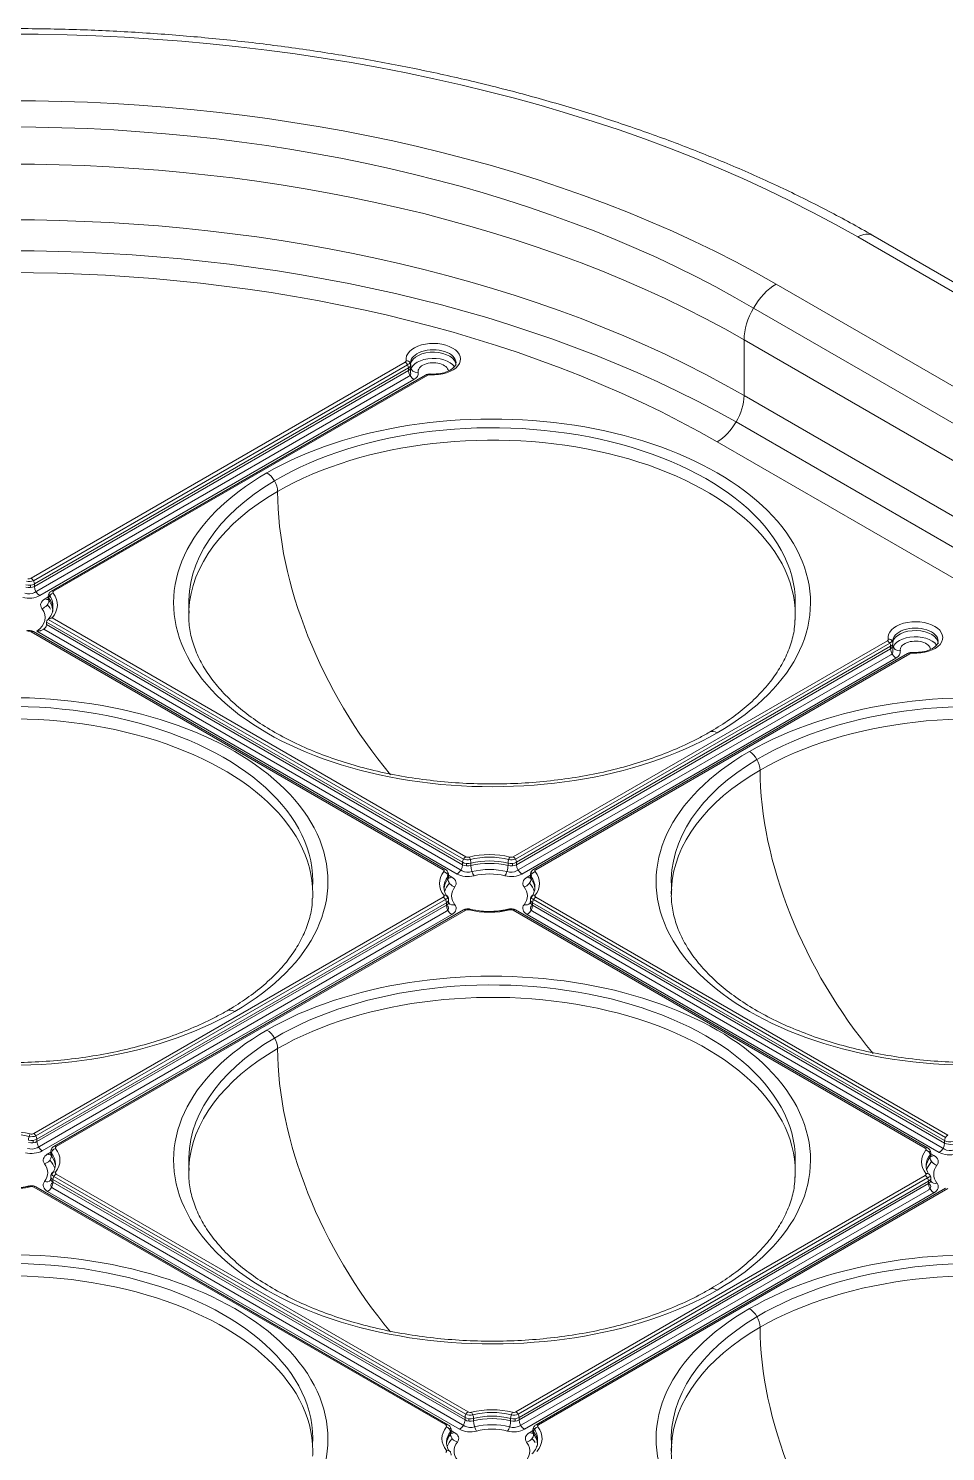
# Model space of a CAD drawing. Header units: millimetres. Extents: x 409 to 2276, y 1039 to 1674.
# Drawn here: x 1023.6 to 1084.1, y 1366.5 to 1460.3 of the extents above; entities that cross this region are included whole.
import ezdxf

# ---------------------------------------------------------------- set-up
doc = ezdxf.new("R2010")
doc.units = ezdxf.units.MM
doc.layers.add('粗实线层', color=7, linetype='Continuous', lineweight=35)

msp = doc.modelspace()

# ---------------------------------------------------------------- linework, layer by layer
at = {"layer": '粗实线层', "lineweight": 20}
for p, q in [((1177.308, 1389.391), (1078.313, 1446.545)), ((1178.308, 1389.49), (1079.313, 1446.644)), ((1072.937, 1443.442), (1171.932, 1386.287)), ((1170.432, 1384.704), (1071.437, 1441.858)), ((1070.816, 1436.093), (1070.816, 1439.768)), ((1070.816, 1439.768), (1169.811, 1382.613)), ((1023.807, 1424.036), (1048.478, 1438.28)), ((1023.957, 1423.878), (1048.628, 1438.122)), ((1024.019, 1423.669), (1048.69, 1437.913)), ((1024.019, 1423.506), (1048.69, 1437.749)), ((1048.69, 1437.749), (1048.69, 1437.913)), ((1048.836, 1437.954), (1048.836, 1438.117)), ((1024.03, 1423.104), (1048.701, 1437.348)), ((1024.372, 1422.893), (1049.043, 1437.137)), ((1049.813, 1437.438), (1025.142, 1423.194)), ((1049.963, 1437.423), (1025.292, 1423.179)), ((1070.816, 1436.093), (1169.811, 1378.939)), ((1169.293, 1377.196), (1070.298, 1434.351)), ((1069.048, 1433.032), (1168.043, 1375.877)), ((1023.761, 1423.59), (1023.761, 1423.426)), ((1024.019, 1423.506), (1024.019, 1423.669)), ((1024.933, 1422.809), (1024.726, 1422.689)), ((1024.933, 1422.852), (1024.933, 1422.689)), ((1024.976, 1422.571), (1024.976, 1422.735)), ((1024.822, 1421.148), (1024.822, 1420.985)), ((1024.822, 1421.148), (1052.249, 1405.313)), ((1024.822, 1420.985), (1052.249, 1405.15)), ((1024.932, 1421.33), (1052.311, 1405.522)), ((1025.192, 1421.424), (1052.461, 1405.681)), ((1050.976, 1404.823), (1023.807, 1420.51)), ((1051.126, 1404.838), (1023.957, 1420.525)), ((1024.173, 1420.543), (1051.895, 1404.538)), ((1024.636, 1420.684), (1052.238, 1404.748)), ((1055.6, 1405.681), (1080.271, 1419.924)), ((1055.75, 1405.522), (1080.421, 1419.766)), ((1055.812, 1405.313), (1080.483, 1419.557)), ((1055.812, 1405.15), (1080.483, 1419.394)), ((1055.823, 1404.748), (1080.494, 1418.992)), ((1081.605, 1419.082), (1056.934, 1404.838)), ((1081.755, 1419.067), (1057.084, 1404.823)), ((1080.483, 1419.394), (1080.483, 1419.557)), ((1080.629, 1419.598), (1080.629, 1419.761)), ((1056.165, 1404.538), (1080.836, 1418.781)), ((1052.249, 1405.15), (1052.249, 1405.313)), ((1052.507, 1405.071), (1052.507, 1405.234)), ((1052.807, 1405.091), (1052.807, 1405.254)), ((1055.254, 1405.091), (1055.254, 1405.254)), ((1055.554, 1405.234), (1055.554, 1405.071)), ((1055.812, 1405.15), (1055.812, 1405.313)), ((1051.291, 1404.216), (1051.291, 1404.379)), ((1051.335, 1404.333), (1051.335, 1404.497)), ((1051.542, 1404.333), (1051.335, 1404.453)), ((1056.726, 1404.453), (1056.519, 1404.333)), ((1056.726, 1404.497), (1056.726, 1404.333)), ((1056.769, 1404.216), (1056.769, 1404.379)), ((1023.975, 1387.422), (1050.976, 1403.011)), ((1057.084, 1403.011), (1084.254, 1387.325)), ((1024.125, 1387.264), (1051.126, 1402.853)), ((1024.188, 1387.055), (1051.188, 1402.644)), ((1024.188, 1386.892), (1051.188, 1402.481)), ((1024.199, 1386.49), (1051.2, 1402.079)), ((1052.311, 1402.169), (1025.31, 1386.58)), ((1052.461, 1402.154), (1025.46, 1386.565)), ((1051.188, 1402.481), (1051.188, 1402.644)), ((1051.335, 1402.685), (1051.335, 1402.848)), ((1082.769, 1386.468), (1055.6, 1402.154)), ((1082.919, 1386.483), (1055.75, 1402.169)), ((1056.726, 1402.848), (1056.726, 1402.685)), ((1056.861, 1402.079), (1084.03, 1386.393)), ((1056.872, 1402.481), (1056.872, 1402.644)), ((1056.872, 1402.644), (1084.042, 1386.958)), ((1056.872, 1402.481), (1084.042, 1386.794)), ((1056.934, 1402.853), (1084.104, 1387.167)), ((1024.541, 1386.279), (1051.542, 1401.868)), ((1056.519, 1401.868), (1083.688, 1386.182)), ((1023.93, 1386.976), (1023.93, 1386.813)), ((1024.188, 1386.892), (1024.188, 1387.055)), ((1084.042, 1386.794), (1084.042, 1386.958)), ((1025.102, 1386.195), (1024.895, 1386.075)), ((1025.102, 1386.239), (1025.102, 1386.075)), ((1025.145, 1386.121), (1025.145, 1385.957)), ((1083.084, 1385.86), (1083.084, 1386.023)), ((1083.128, 1385.978), (1083.128, 1386.141)), ((1083.335, 1385.978), (1083.128, 1386.097)), ((1025.102, 1384.59), (1025.102, 1384.427)), ((1025.248, 1384.386), (1025.248, 1384.222)), ((1025.248, 1384.386), (1052.418, 1368.699)), ((1025.248, 1384.222), (1052.418, 1368.536)), ((1052.48, 1368.909), (1025.31, 1384.595)), ((1025.46, 1384.753), (1052.63, 1369.067)), ((1055.768, 1369.067), (1082.769, 1384.656)), ((1055.918, 1368.909), (1082.919, 1384.497)), ((1055.98, 1368.699), (1082.981, 1384.288)), ((1082.981, 1384.125), (1082.981, 1384.288)), ((1083.128, 1384.329), (1083.128, 1384.492)), ((1051.145, 1368.21), (1023.975, 1383.896)), ((1051.295, 1368.224), (1024.125, 1383.911)), ((1024.895, 1383.61), (1052.064, 1367.924)), ((1052.406, 1368.134), (1025.237, 1383.821)), ((1055.98, 1368.536), (1082.981, 1384.125)), ((1055.992, 1368.134), (1082.993, 1383.723)), ((1056.334, 1367.924), (1083.335, 1383.513)), ((1084.104, 1383.813), (1057.103, 1368.224)), ((1084.254, 1383.798), (1057.253, 1368.21)), ((1052.418, 1368.699), (1052.418, 1368.536)), ((1052.675, 1368.62), (1052.675, 1368.457)), ((1052.975, 1368.64), (1052.975, 1368.477)), ((1055.423, 1368.477), (1055.423, 1368.64)), ((1055.723, 1368.62), (1055.723, 1368.457)), ((1055.98, 1368.536), (1055.98, 1368.699)), ((1051.46, 1367.602), (1051.46, 1367.765)), ((1051.711, 1367.72), (1051.503, 1367.839)), ((1051.504, 1367.72), (1051.504, 1367.883)), ((1056.895, 1367.839), (1056.687, 1367.72)), ((1056.895, 1367.883), (1056.895, 1367.72)), ((1056.938, 1367.765), (1056.938, 1367.602))]:
    msp.add_line(p, q, dxfattribs=at)
for centre, major_axis, ratio, start_param, end_param in [((1022.379, 1414.252), (-79.102, 0), 0.57735, 3.926991, 5.497787), ((1022.379, 1414.252), (71.5, 0), 0.57735, 0.785398, 2.356194), ((1022.379, 1414.252), (68.5, 0), 0.57735, 0.772529, 2.369064), ((1022.379, 1411.803), (68.5, 0), 0.57735, 0.785398, 2.356194), ((1022.379, 1406.087), (68.5, 0), 0.57735, 0.796059, 2.345533), ((1022.379, 1408.128), (68.5, 0), 0.57735, 0.785398, 2.356194), ((1022.379, 1406.087), (66, 0), 0.57735, 0.785398, 2.356194), ((1078.313, 1444.912), (-1, -1.732), 0.57735, 3.141604, 3.926991), ((1072.937, 1440.992), (1.5, 2.598), 0.57735, 0.785398, 2.356194), ((1050.324, 1438.489), (1.8, 0), 0.57735, 4.602122, 9.535045), ((1050.324, 1437.672), (1.5, 0), 0.57735, 0.376748, 3.244875), ((1050.324, 1438.244), (1.5, 0), 0.57735, 6.278931, 9.442013), ((1050.324, 1438.081), (1.5, 0), 0.57735, 0.000061, 3.038356), ((1048.336, 1438.362), (-0.2, 0), 0.57735, 2.356194, 3.251859), ((1048.478, 1438.035), (-0.15, 0.26), 0.57735, 3.926991, 5.497787), ((1048.535, 1438.13), (-0.295, -0.057), 0.811538, 3.429657, 4.558003), ((1048.336, 1438.362), (0.5, 0), 0.57735, 5.328395, 5.911283), ((1048.336, 1438.117), (-0.5, 0), 0.57735, 2.356194, 2.981802), ((1048.336, 1437.954), (-0.5, 0), 0.57735, 2.356194, 3.141581), ((1049.043, 1437.545), (-0.25, 0.433), 0.57735, 0.785398, 2.356194), ((1048.535, 1438.13), (-0.295, -0.057), 0.811538, 2.987206, 3.429657), ((1050.324, 1438.244), (1.5, 0), 0.57735, 3.189659, 3.251859), ((1048.336, 1438.117), (-0.5, 0), 0.57735, 2.981801, 3.14158), ((1049.33, 1438.017), (-0.491, -0.094), 0.811538, 6.128799, 7.699595), ((1050.324, 1437.672), (1, 0), 0.57735, 0.060413, 3.251859), ((1048.336, 1437.545), (0.5, 0), 0.57735, 5.530124, 6.414284), ((1048.336, 1437.545), (-1, 0), 0.57735, 2.356194, 3.251859), ((1049.963, 1437.178), (0.15, -0.26), 0.57735, 2.356194, 3.141591), ((1050.104, 1437.341), (-0.2, 0), 0.57735, 4.602122, 5.497787), ((1050.126, 1437.211), (-0.019, -0.299), 0.08985, 3.130587, 3.759947), ((1069.048, 1435.073), (1.25, 2.165), 0.57735, 3.926991, 5.497787), ((1054.199, 1422.417), (21, 0), 0.57735, 5.497787, 8.63938), ((1054.199, 1422.417), (20, 0), 0.57735, 6.247741, 8.654079), ((1054.199, 1421.601), (20, 0), 0.57735, 0.000049, 2.356194), ((1054.199, 1422.417), (21, 0), 0.57735, 2.356194, 5.497787), ((1054.199, 1422.417), (20, 0), 0.57735, 2.370894, 3.176949), ((1039.35, 1430.174), (-0.5, 0.866), 0.57735, 3.926991, 5.497787), ((1054.199, 1421.601), (20, 0), 0.57735, 2.356194, 3.113073), ((1054.199, 1421.601), (-10, 17.321), 0.57735, 0.785398, 1.86321), ((1023.665, 1423.873), (-0.5, 0), 0.57735, 1.150605, 2.356194), ((1023.665, 1424.118), (0.5, 0), 0.57735, 4.380147, 5.328395), ((1023.665, 1424.118), (-0.2, 0), 0.57735, 1.150605, 2.356194), ((1023.807, 1423.791), (-0.15, 0.26), 0.57735, 3.926991, 5.497787), ((1023.665, 1423.301), (-1, 0), 0.57735, 1.150605, 2.356194), ((1023.665, 1423.301), (0.5, 0), 0.57735, 4.140859, 5.530124), ((1023.665, 1423.71), (-0.5, 0), 0.57735, 1.150605, 2.356194), ((1024.372, 1423.301), (-0.25, 0.433), 0.57735, 0.785398, 2.356194), ((1025.433, 1422.281), (-1, 0), 0.57735, 5.497787, 6.703376), ((1024.726, 1423.097), (0.25, -0.433), 0.57735, 5.497787, 6.123404), ((1025.433, 1422.852), (-0.5, 0), 0.57735, 6.19863, 6.283171), ((1025.433, 1422.852), (-0.5, 0), 0.57735, 6.283171, 6.703376), ((1025.433, 1422.689), (-0.5, 0), 0.57735, 0.006412, 0.420191), ((1025.433, 1423.097), (0.5, 0), 0.57735, 3.499802, 3.588326), ((1025.25, 1422.805), (0.237, 0.184), 0.74547, 1.04753, 2.618326), ((1022.237, 1422.028), (3, 0), 0.57735, 0.023111, 0.420191), ((1022.237, 1422.273), (3, 0), 0.57735, 6.212346, 6.698937), ((1025.292, 1422.934), (0.15, -0.26), 0.57735, 2.356194, 3.14233), ((1022.237, 1422.273), (3.3, 0), 0.57735, 5.821598, 6.703376), ((1025.433, 1423.097), (-0.2, 0), 0.57735, 5.497787, 6.703376), ((1022.237, 1421.456), (2.5, 0), 0.57735, 5.597955, 6.703376), ((1024.52, 1422.454), (0.395, 0.306), 0.74547, 4.189123, 5.759919), ((1022.237, 1421.456), (3, 0), 0.57735, 0.32647, 0.498568), ((1022.237, 1421.865), (3, 0), 0.57735, 6.272617, 6.703376), ((1022.237, 1422.028), (3, 0), 0.57735, 6.283173, 6.306296), ((1054.199, 1421.601), (20, 0), 0.57735, 3.113073, 3.141642), ((1054.199, 1421.601), (20, 0), 0.57735, 6.254666, 6.283234), ((1082.117, 1420.133), (1.8, 0), 0.57735, 4.602122, 9.535045), ((1082.117, 1419.888), (1.5, 0), 0.57735, 6.278931, 9.442013), ((1023.665, 1420.428), (-0.2, 0), 0.57735, 3.926991, 5.13258), ((1023.807, 1420.265), (-0.15, -0.26), 0.57735, 3.141594, 3.926991), ((1080.129, 1420.006), (-0.2, 0), 0.57735, 2.356194, 3.251859), ((1080.271, 1419.68), (-0.15, 0.26), 0.57735, 3.926991, 5.497787), ((1080.328, 1419.774), (-0.295, -0.057), 0.811538, 3.429657, 4.558003), ((1080.129, 1420.006), (0.5, 0), 0.57735, 5.328395, 5.911276), ((1082.117, 1419.317), (1.5, 0), 0.57735, 0.376748, 3.244875), ((1080.328, 1419.774), (-0.295, -0.057), 0.811538, 2.987206, 3.429657), ((1082.117, 1419.888), (1.5, 0), 0.57735, 3.189659, 3.251859), ((1082.117, 1419.725), (1.5, 0), 0.57735, 0.000061, 3.038356), ((1082.117, 1419.317), (1, 0), 0.57735, 0.060413, 3.251859), ((1080.129, 1419.761), (-0.5, 0), 0.57735, 2.356194, 2.981802), ((1080.129, 1419.598), (-0.5, 0), 0.57735, 2.356194, 3.141581), ((1080.836, 1419.19), (-0.25, 0.433), 0.57735, 0.785398, 2.356194), ((1080.129, 1419.19), (0.5, 0), 0.57735, 5.530124, 6.414284), ((1080.129, 1419.761), (-0.5, 0), 0.57735, 2.981801, 3.14158), ((1081.123, 1419.661), (-0.491, -0.094), 0.811538, 6.128799, 7.699595), ((1080.129, 1419.19), (-1, 0), 0.57735, 2.356194, 3.251859), ((1081.755, 1418.822), (0.15, -0.26), 0.57735, 2.356194, 3.141591), ((1081.897, 1418.986), (-0.2, 0), 0.57735, 4.602122, 5.497787), ((1081.919, 1418.855), (-0.019, -0.299), 0.08985, 3.130587, 3.759947), ((1022.379, 1404.046), (21, 0), 0.57735, 5.497787, 8.63938), ((1022.379, 1404.046), (20, 0), 0.57735, 6.247741, 8.654079), ((1086.019, 1404.046), (21, 0), 0.57735, 5.497787, 8.63938), ((1086.019, 1404.046), (20, 0), 0.57735, 6.247741, 8.654079), ((1022.379, 1403.229), (20, 0), 0.57735, 0.000049, 2.356194), ((1086.019, 1403.229), (20, 0), 0.57735, 0.000049, 2.356194), ((1069.048, 1413.027), (0.5, -0.866), 0.57735, 2.356194, 3.141617), ((1022.379, 1404.046), (21, 0), 0.57735, 2.356194, 5.497787), ((1086.019, 1404.046), (21, 0), 0.57735, 2.356194, 5.497787), ((1071.17, 1411.803), (-0.5, 0.866), 0.57735, 3.926991, 5.497787), ((1086.019, 1404.046), (20, 0), 0.57735, 2.370894, 3.176949), ((1086.019, 1403.229), (20, 0), 0.57735, 2.356194, 3.113073), ((1086.019, 1403.229), (-10, 17.321), 0.57735, 0.785398, 1.86321), ((1054.03, 1403.917), (3.3, 0), 0.57735, 1.150605, 1.990987), ((1050.976, 1404.578), (-0.15, -0.26), 0.57735, 3.140855, 3.926991), ((1050.835, 1404.742), (-0.2, 0), 0.57735, 2.721402, 3.926991), ((1051.895, 1404.946), (0.25, 0.433), 0.57735, 3.926991, 5.497787), ((1052.461, 1405.436), (0.15, 0.26), 0.57735, 0.785398, 2.356194), ((1052.603, 1405.517), (-0.5, 0), 0.57735, 0.785398, 1.990987), ((1052.603, 1405.354), (-0.5, 0), 0.57735, 0.785398, 1.990987), ((1052.603, 1405.762), (0.5, 0), 0.57735, 4.096383, 5.044631), ((1052.603, 1405.762), (-0.2, 0), 0.57735, 0.785398, 1.990987), ((1052.684, 1405.412), (-0.075, 0.29), 0.333077, 4.053405, 5.624202), ((1054.03, 1403.917), (3, 0), 0.57735, 1.135772, 2.00582), ((1054.03, 1403.672), (3, 0), 0.57735, 1.150605, 1.990987), ((1054.03, 1403.509), (3, 0), 0.57735, 1.150605, 1.990987), ((1053.01, 1404.827), (-0.125, 0.484), 0.333077, 0.911813, 2.482609), ((1054.03, 1403.101), (3, 0), 0.57735, 1.175198, 1.966395), ((1055.05, 1404.827), (0.125, 0.484), 0.333077, 3.800576, 5.371373), ((1055.377, 1405.412), (0.075, 0.29), 0.333077, 0.658984, 2.22978), ((1055.458, 1405.517), (-0.5, 0), 0.57735, 1.150605, 2.356194), ((1055.458, 1405.354), (-0.5, 0), 0.57735, 1.150605, 2.356194), ((1055.458, 1405.762), (0.5, 0), 0.57735, 4.380147, 5.328395), ((1055.458, 1405.762), (-0.2, 0), 0.57735, 1.150605, 2.356194), ((1055.6, 1405.436), (-0.15, 0.26), 0.57735, 3.926991, 5.497787), ((1056.165, 1404.946), (-0.25, 0.433), 0.57735, 0.785398, 2.356194), ((1057.084, 1404.578), (0.15, -0.26), 0.57735, 2.356194, 3.14233), ((1057.226, 1404.742), (-0.2, 0), 0.57735, 5.497787, 6.703376), ((1054.03, 1403.917), (3.3, 0), 0.57735, 2.721402, 3.561784), ((1054.03, 1403.672), (3, 0), 0.57735, 2.721402, 3.561784), ((1051.017, 1404.45), (-0.237, 0.184), 0.74547, 3.664859, 5.235655), ((1054.03, 1403.509), (3, 0), 0.57735, 2.721402, 3.094439), ((1054.03, 1403.101), (3, 0), 0.57735, 2.643025, 2.96562), ((1050.835, 1404.742), (0.5, 0), 0.57735, 5.599215, 5.924976), ((1050.835, 1404.497), (-0.5, 0), 0.57735, 2.721402, 3.141607), ((1050.835, 1404.333), (-0.5, 0), 0.57735, 2.721402, 3.141607), ((1051.748, 1404.098), (-0.395, 0.306), 0.74547, 0.523266, 2.094063), ((1050.835, 1404.497), (-0.5, 0), 0.57735, 3.141604, 3.226335), ((1051.542, 1404.742), (-0.25, -0.433), 0.57735, 0.164516, 0.785398), ((1050.835, 1403.925), (-1, 0), 0.57735, 2.721402, 3.926991), ((1052.603, 1404.946), (-1, 0), 0.57735, 0.785398, 1.990987), ((1052.603, 1404.946), (0.5, 0), 0.57735, 3.894654, 5.283755), ((1054.03, 1403.101), (2.5, 0), 0.57735, 1.150605, 1.990987), ((1055.458, 1404.946), (-1, 0), 0.57735, 1.150605, 2.356194), ((1055.458, 1404.946), (0.5, 0), 0.57735, 4.140859, 5.530124), ((1057.226, 1403.925), (-1, 0), 0.57735, 5.497787, 6.703376), ((1056.313, 1404.098), (0.395, 0.306), 0.74547, 4.189123, 5.759919), ((1056.519, 1404.742), (0.25, -0.433), 0.57735, 5.497787, 6.123404), ((1054.03, 1403.101), (3, 0), 0.57735, 0.174636, 0.498568), ((1057.226, 1404.497), (-0.5, 0), 0.57735, 6.19863, 6.283171), ((1057.226, 1404.497), (-0.5, 0), 0.57735, 6.283171, 6.703376), ((1057.226, 1404.333), (-0.5, 0), 0.57735, 0.006412, 0.420191), ((1057.226, 1404.742), (0.5, 0), 0.57735, 3.499802, 3.825373), ((1057.043, 1404.45), (0.237, 0.184), 0.74547, 1.04753, 2.618326), ((1054.03, 1403.672), (3, 0), 0.57735, 5.862994, 6.703376), ((1054.03, 1403.509), (3, 0), 0.57735, 0.047153, 0.420191), ((1054.03, 1403.917), (3.3, 0), 0.57735, 5.862994, 6.703376), ((1022.379, 1403.229), (20, 0), 0.57735, 6.254666, 6.283234), ((1050.835, 1403.093), (-0.2, 0), 0.57735, 2.356194, 3.561784), ((1050.976, 1402.766), (-0.15, 0.26), 0.57735, 3.926991, 5.497787), ((1051.017, 1402.895), (-0.237, -0.184), 0.74547, 3.252341, 4.189123), ((1050.835, 1403.093), (0.5, 0), 0.57735, 5.328395, 5.932344), ((1054.03, 1403.101), (2.5, 0), 0.57735, 2.721402, 3.561784), ((1054.03, 1403.101), (2.5, 0), 0.57735, 5.862994, 6.703376), ((1057.226, 1403.093), (0.5, 0), 0.57735, 3.493205, 4.096383), ((1057.043, 1402.895), (0.237, -0.184), 0.74547, 2.094063, 3.023042), ((1057.084, 1402.766), (0.15, 0.26), 0.57735, 0.785398, 2.356194), ((1057.226, 1403.093), (-0.2, 0), 0.57735, 5.862994, 7.068583), ((1086.019, 1403.229), (20, 0), 0.57735, 3.113073, 3.141642), ((1050.835, 1402.848), (-0.5, 0), 0.57735, 2.356194, 3.064911), ((1050.835, 1402.685), (-0.5, 0), 0.57735, 2.356194, 3.148003), ((1050.835, 1402.277), (0.5, 0), 0.57735, 5.530124, 7.068133), ((1051.542, 1402.277), (-0.25, 0.433), 0.57735, 0.785398, 2.356194), ((1050.835, 1402.848), (-0.5, 0), 0.57735, 3.064912, 3.141578), ((1051.748, 1402.92), (-0.395, -0.306), 0.74547, 6.280884, 7.330715), ((1050.835, 1402.277), (-1, 0), 0.57735, 2.356194, 3.561784), ((1052.461, 1401.909), (0.15, -0.26), 0.57735, 2.356194, 3.141591), ((1052.603, 1402.072), (-0.2, 0), 0.57735, 4.292198, 5.497787), ((1052.684, 1401.933), (-0.075, -0.29), 0.333077, 3.126089, 3.800576), ((1054.03, 1403.917), (3.3, 0), 0.57735, 4.292198, 5.13258), ((1055.377, 1401.933), (0.075, -0.29), 0.333077, 2.482609, 3.148234), ((1055.458, 1402.072), (-0.2, 0), 0.57735, 3.926991, 5.13258), ((1055.6, 1401.909), (-0.15, -0.26), 0.57735, 3.141594, 3.926991), ((1057.226, 1402.277), (-1, 0), 0.57735, 5.862994, 7.068583), ((1056.313, 1402.92), (0.395, -0.306), 0.74547, 5.235655, 6.289315), ((1056.519, 1402.277), (0.25, 0.433), 0.57735, 3.926991, 5.497787), ((1057.226, 1402.277), (0.5, 0), 0.57735, 2.356479, 3.894654), ((1057.226, 1402.848), (-0.5, 0), 0.57735, 0.000012, 0.080411), ((1057.226, 1402.685), (-0.5, 0), 0.57735, 0.000012, 0.08804), ((1057.226, 1402.848), (-0.5, 0), 0.57735, 0.080411, 0.785398), ((1057.226, 1402.685), (-0.5, 0), 0.57735, 0.08804, 0.785398), ((1054.199, 1385.675), (21, 0), 0.57735, 5.497787, 8.63938), ((1054.199, 1385.675), (20, 0), 0.57735, 6.247741, 8.654079), ((1054.199, 1384.858), (20, 0), 0.57735, 0.000049, 2.356194), ((1037.228, 1394.656), (0.5, -0.866), 0.57735, 2.356194, 3.141617), ((1054.199, 1385.675), (21, 0), 0.57735, 2.356194, 5.497787), ((1054.199, 1385.675), (20, 0), 0.57735, 2.370894, 3.176949), ((1039.35, 1393.431), (0.5, -0.866), 0.57735, 0.785398, 2.356194), ((1054.199, 1384.858), (20, 0), 0.57735, 2.356194, 3.113073), ((1054.199, 1384.858), (10, -17.321), 0.57735, 3.926991, 5.00414), ((1022.406, 1385.659), (3.3, 0), 0.57735, 1.150605, 1.990987), ((1022.406, 1385.659), (3, 0), 0.57735, 1.135772, 2.00582), ((1023.752, 1387.154), (0.075, 0.29), 0.333077, 0.658984, 2.22978), ((1023.834, 1387.259), (-0.5, 0), 0.57735, 1.150605, 2.356194), ((1023.834, 1387.504), (0.5, 0), 0.57735, 4.380147, 5.328395), ((1023.834, 1387.504), (-0.2, 0), 0.57735, 1.150605, 2.356194), ((1023.975, 1387.178), (-0.15, 0.26), 0.57735, 3.926991, 5.497787), ((1084.254, 1387.08), (0.15, 0.26), 0.57735, 0.785398, 2.356194), ((1084.395, 1387.162), (-0.5, 0), 0.57735, 0.785398, 1.990987), ((1023.834, 1386.688), (-1, 0), 0.57735, 1.150605, 2.356194), ((1023.834, 1386.688), (0.5, 0), 0.57735, 4.140859, 5.530124), ((1023.834, 1387.096), (-0.5, 0), 0.57735, 1.150605, 2.356194), ((1024.541, 1386.688), (-0.25, 0.433), 0.57735, 0.785398, 2.356194), ((1025.602, 1385.667), (-1, 0), 0.57735, 5.497787, 6.703376), ((1024.895, 1386.483), (0.25, -0.433), 0.57735, 5.497787, 6.123404), ((1025.602, 1386.239), (-0.5, 0), 0.57735, 6.195617, 6.283175), ((1025.602, 1386.239), (-0.5, 0), 0.57735, 6.283171, 6.703376), ((1025.602, 1386.075), (-0.5, 0), 0.57735, 0.006412, 0.420191), ((1025.602, 1386.483), (0.5, 0), 0.57735, 3.497844, 3.825373), ((1025.419, 1386.191), (0.237, 0.184), 0.74547, 1.04753, 2.618326), ((1022.406, 1385.414), (3, 0), 0.57735, 5.862994, 6.703376), ((1025.46, 1386.32), (0.15, -0.26), 0.57735, 2.356194, 3.142255), ((1025.602, 1386.483), (-0.2, 0), 0.57735, 5.497787, 6.703376), ((1022.406, 1385.659), (3.3, 0), 0.57735, 5.862994, 6.703376), ((1085.823, 1385.562), (3.3, 0), 0.57735, 2.721402, 3.561784), ((1085.823, 1385.317), (3, 0), 0.57735, 2.721402, 3.488158), ((1082.769, 1386.223), (-0.15, -0.26), 0.57735, 3.14093, 3.926991), ((1082.628, 1386.386), (-0.2, 0), 0.57735, 2.721402, 3.926991), ((1082.81, 1386.094), (-0.237, 0.184), 0.74547, 3.664859, 5.235655), ((1082.628, 1386.386), (0.5, 0), 0.57735, 5.599215, 5.926934), ((1082.628, 1386.141), (-0.5, 0), 0.57735, 2.721402, 3.141607), ((1082.628, 1386.141), (-0.5, 0), 0.57735, 3.141604, 3.22933), ((1083.688, 1386.59), (0.25, 0.433), 0.57735, 3.926991, 5.497787), ((1084.395, 1386.59), (-1, 0), 0.57735, 0.785398, 1.990987), ((1084.395, 1386.59), (0.5, 0), 0.57735, 3.894654, 5.283755), ((1084.395, 1386.998), (-0.5, 0), 0.57735, 0.785398, 1.990987), ((1024.689, 1385.84), (0.395, 0.306), 0.74547, 4.189123, 5.759919), ((1022.406, 1384.843), (2.5, 0), 0.57735, 5.862994, 6.703376), ((1022.406, 1384.843), (3, 0), 0.57735, 0.174636, 0.498568), ((1022.406, 1385.251), (3, 0), 0.57735, 0.047153, 0.420191), ((1054.199, 1384.858), (20, 0), 0.57735, 3.113073, 3.141642), ((1085.823, 1385.154), (3, 0), 0.57735, 2.721402, 3.094439), ((1085.823, 1384.745), (3, 0), 0.57735, 2.643025, 2.96562), ((1082.628, 1385.978), (-0.5, 0), 0.57735, 2.721402, 3.141607), ((1083.541, 1385.742), (-0.395, 0.306), 0.74547, 0.523266, 2.094063), ((1083.335, 1386.386), (-0.25, -0.433), 0.57735, 0.164516, 0.785398), ((1085.823, 1384.745), (2.5, 0), 0.57735, 2.721402, 3.561784), ((1082.628, 1385.57), (-1, 0), 0.57735, 2.721402, 3.926991), ((1025.602, 1384.018), (-1, 0), 0.57735, 5.862994, 7.068583), ((1024.689, 1384.662), (0.395, -0.306), 0.74547, 5.235655, 6.289315), ((1024.895, 1384.018), (0.25, 0.433), 0.57735, 3.926991, 5.497787), ((1025.602, 1384.018), (0.5, 0), 0.57735, 2.356479, 3.894654), ((1025.602, 1384.59), (-0.5, 0), 0.57735, 0.000012, 0.080411), ((1025.602, 1384.427), (-0.5, 0), 0.57735, 0.000012, 0.08804), ((1025.602, 1384.59), (-0.5, 0), 0.57735, 0.080411, 0.785398), ((1025.602, 1384.427), (-0.5, 0), 0.57735, 0.08804, 0.785398), ((1025.602, 1384.835), (0.5, 0), 0.57735, 3.493205, 4.096383), ((1025.419, 1384.637), (0.237, -0.184), 0.74547, 2.094063, 3.023042), ((1025.46, 1384.508), (0.15, 0.26), 0.57735, 0.785398, 2.356194), ((1025.602, 1384.835), (-0.2, 0), 0.57735, 5.862994, 7.068583), ((1054.199, 1384.858), (20, 0), 0.57735, 6.254666, 6.283234), ((1082.628, 1384.737), (-0.2, 0), 0.57735, 2.356194, 3.561784), ((1082.769, 1384.411), (-0.15, 0.26), 0.57735, 3.926991, 5.497787), ((1082.81, 1384.54), (-0.237, -0.184), 0.74547, 3.260143, 4.189123), ((1082.628, 1384.737), (0.5, 0), 0.57735, 5.328395, 5.931305), ((1082.628, 1384.492), (-0.5, 0), 0.57735, 2.356194, 3.061144), ((1082.628, 1384.329), (-0.5, 0), 0.57735, 2.356194, 3.148003), ((1082.628, 1384.492), (-0.5, 0), 0.57735, 3.061145, 3.141582), ((1083.541, 1384.565), (-0.395, -0.306), 0.74547, 6.280884, 7.330715), ((1082.628, 1383.921), (-1, 0), 0.57735, 2.356194, 3.561784), ((1022.406, 1385.659), (3.3, 0), 0.57735, 4.292198, 5.13258), ((1023.752, 1383.675), (0.075, -0.29), 0.333077, 2.482609, 3.148233), ((1023.834, 1383.814), (-0.2, 0), 0.57735, 3.926991, 5.13258), ((1023.975, 1383.651), (-0.15, -0.26), 0.57735, 3.141594, 3.926991), ((1082.628, 1383.921), (0.5, 0), 0.57735, 5.530124, 7.068133), ((1083.335, 1383.921), (-0.25, 0.433), 0.57735, 0.785398, 2.356194), ((1022.379, 1367.304), (21, 0), 0.57735, 5.497787, 8.63938), ((1086.019, 1367.304), (21, 0), 0.57735, 5.497787, 8.63938), ((1022.379, 1367.304), (20, 0), 0.57735, 6.247741, 8.654079), ((1086.019, 1367.304), (20, 0), 0.57735, 6.247741, 8.654079), ((1022.379, 1366.487), (20, 0), 0.57735, 0.000049, 2.356194), ((1086.019, 1366.487), (20, 0), 0.57735, 0.000049, 2.356194), ((1069.048, 1376.285), (-0.5, 0.866), 0.57735, 5.497787, 6.28245), ((1022.379, 1367.304), (21, 0), 0.57735, 2.356194, 5.497787), ((1086.019, 1367.304), (21, 0), 0.57735, 2.356194, 5.497787), ((1071.17, 1375.06), (0.5, -0.866), 0.57735, 0.785398, 2.356194), ((1086.019, 1367.304), (20, 0), 0.57735, 2.370894, 3.176949), ((1086.019, 1366.487), (20, 0), 0.57735, 2.356194, 3.113073), ((1086.019, 1366.487), (10, -17.321), 0.57735, 3.926991, 5.00414), ((1054.199, 1367.304), (3.3, 0), 0.57735, 1.150605, 1.990987), ((1051.145, 1367.965), (-0.15, -0.26), 0.57735, 3.14093, 3.926991), ((1051.004, 1368.128), (-0.2, 0), 0.57735, 2.721402, 3.926991), ((1052.064, 1368.332), (0.25, 0.433), 0.57735, 3.926991, 5.497787), ((1052.63, 1368.822), (0.15, 0.26), 0.57735, 0.785398, 2.356194), ((1052.771, 1368.904), (-0.5, 0), 0.57735, 0.785398, 1.990987), ((1052.771, 1368.74), (-0.5, 0), 0.57735, 0.785398, 1.990987), ((1052.771, 1369.148), (0.5, 0), 0.57735, 4.096383, 5.044631), ((1052.771, 1369.148), (-0.2, 0), 0.57735, 0.785398, 1.990987), ((1052.853, 1368.798), (-0.075, 0.29), 0.333077, 4.053405, 5.624202), ((1054.199, 1367.304), (3, 0), 0.57735, 1.135772, 2.00582), ((1054.199, 1367.059), (3, 0), 0.57735, 1.150605, 1.990987), ((1054.199, 1366.895), (3, 0), 0.57735, 1.150605, 1.990987), ((1053.179, 1368.213), (-0.125, 0.484), 0.333077, 0.911813, 2.482609), ((1054.199, 1366.487), (3, 0), 0.57735, 1.175198, 1.966395), ((1055.219, 1368.213), (0.125, 0.484), 0.333077, 3.800576, 5.371373), ((1055.545, 1368.798), (0.075, 0.29), 0.333077, 0.658984, 2.22978), ((1055.627, 1368.904), (-0.5, 0), 0.57735, 1.150605, 2.356194), ((1055.627, 1368.74), (-0.5, 0), 0.57735, 1.150605, 2.356194), ((1055.627, 1369.148), (0.5, 0), 0.57735, 4.380147, 5.328395), ((1055.627, 1369.148), (-0.2, 0), 0.57735, 1.150605, 2.356194), ((1055.768, 1368.822), (-0.15, 0.26), 0.57735, 3.926991, 5.497787), ((1056.334, 1368.332), (-0.25, 0.433), 0.57735, 0.785398, 2.356194), ((1057.253, 1367.965), (0.15, -0.26), 0.57735, 2.356194, 3.142255), ((1057.395, 1368.128), (-0.2, 0), 0.57735, 5.497787, 6.703376), ((1054.199, 1367.304), (3.3, 0), 0.57735, 2.721402, 3.561784), ((1054.199, 1367.059), (3, 0), 0.57735, 2.721402, 3.488158), ((1051.186, 1367.836), (-0.237, 0.184), 0.74547, 3.664859, 5.235655), ((1054.199, 1366.895), (3, 0), 0.57735, 2.721402, 3.094439), ((1054.199, 1366.487), (3, 0), 0.57735, 2.643025, 2.96562), ((1051.004, 1368.128), (0.5, 0), 0.57735, 5.599215, 5.926934), ((1051.004, 1367.883), (-0.5, 0), 0.57735, 2.721402, 3.141607), ((1051.004, 1367.72), (-0.5, 0), 0.57735, 2.721402, 3.141607), ((1051.917, 1367.484), (-0.395, 0.306), 0.74547, 0.523266, 2.094063), ((1051.004, 1367.883), (-0.5, 0), 0.57735, 3.141604, 3.22933), ((1051.711, 1368.128), (-0.25, -0.433), 0.57735, 0.164516, 0.785398), ((1051.004, 1367.311), (-1, 0), 0.57735, 2.721402, 3.926991), ((1052.771, 1368.332), (-1, 0), 0.57735, 0.785398, 1.990987), ((1052.771, 1368.332), (0.5, 0), 0.57735, 3.894654, 5.283755), ((1054.199, 1366.487), (2.5, 0), 0.57735, 1.150605, 1.990987), ((1055.627, 1368.332), (-1, 0), 0.57735, 1.150605, 2.356194), ((1055.627, 1368.332), (0.5, 0), 0.57735, 4.140859, 5.530124), ((1057.395, 1367.311), (-1, 0), 0.57735, 5.497787, 6.703376), ((1056.482, 1367.484), (0.395, 0.306), 0.74547, 4.189123, 5.759919), ((1056.687, 1368.128), (0.25, -0.433), 0.57735, 5.497787, 6.123404), ((1054.199, 1366.487), (3, 0), 0.57735, 0.32647, 0.498568), ((1057.395, 1367.883), (-0.5, 0), 0.57735, 6.195617, 6.283175), ((1057.395, 1367.883), (-0.5, 0), 0.57735, 6.283171, 6.703376), ((1057.395, 1367.72), (-0.5, 0), 0.57735, 0.006412, 0.420191), ((1057.395, 1368.128), (0.5, 0), 0.57735, 3.497844, 3.588496), ((1057.212, 1367.836), (0.237, 0.184), 0.74547, 1.04753, 2.618326), ((1054.199, 1367.059), (3, 0), 0.57735, 0.023111, 0.420191), ((1054.199, 1366.895), (3, 0), 0.57735, 6.272617, 6.703376), ((1054.199, 1367.304), (3, 0), 0.57735, 6.212346, 6.698896), ((1054.199, 1367.304), (3.3, 0), 0.57735, 5.821598, 6.703376), ((1022.379, 1366.487), (20, 0), 0.57735, 6.254666, 6.283234), ((1051.004, 1366.479), (-0.2, 0), 0.57735, 2.356194, 3.561784), ((1051.186, 1366.281), (-0.237, -0.184), 0.74547, 3.260143, 4.189123), ((1054.199, 1366.487), (2.5, 0), 0.57735, 2.721402, 3.561784), ((1054.199, 1366.487), (2.5, 0), 0.57735, 5.597955, 6.703376), ((1054.199, 1367.059), (3, 0), 0.57735, 6.283173, 6.306296), ((1086.019, 1366.487), (20, 0), 0.57735, 3.113073, 3.141642)]:
    msp.add_ellipse(centre, major_axis=major_axis, ratio=ratio, start_param=start_param, end_param=end_param, dxfattribs=at)
for points, knots in [([(1079.313, 1446.644), (1078.822, 1446.928), (1077.384, 1447.737), (1074.922, 1449.023), (1071.879, 1450.464), (1068.722, 1451.816), (1065.459, 1453.077), (1062.097, 1454.243), (1058.644, 1455.312), (1055.108, 1456.283), (1051.498, 1457.152), (1047.821, 1457.919), (1044.085, 1458.581), (1040.301, 1459.138), (1036.475, 1459.587), (1032.617, 1459.929), (1028.736, 1460.161), (1024.84, 1460.285), (1020.939, 1460.299), (1017.041, 1460.204), (1013.155, 1460), (1009.291, 1459.687), (1005.456, 1459.266), (1001.66, 1458.737), (997.911, 1458.103), (994.219, 1457.363), (990.59, 1456.521), (987.034, 1455.576), (983.559, 1454.533), (980.173, 1453.392), (976.883, 1452.156), (973.698, 1450.828), (970.623, 1449.41), (967.875, 1448.01), (966.18, 1447.069), (965.446, 1446.644)], [0, 0, 0, 0, 0.016351, 0.047345, 0.078334, 0.109315, 0.140288, 0.171252, 0.202208, 0.233155, 0.264093, 0.295025, 0.325949, 0.356868, 0.387782, 0.418692, 0.449599, 0.480504, 0.511408, 0.542313, 0.573219, 0.604126, 0.635037, 0.665951, 0.696871, 0.727797, 0.75873, 0.789671, 0.820621, 0.851581, 0.882551, 0.913532, 0.944524, 0.975526, 1, 1, 1, 1]), ([(1051.81, 1438.241), (1051.818, 1438.206), (1051.812, 1438.113), (1051.686, 1437.924), (1051.373, 1437.707), (1050.917, 1437.551), (1050.484, 1437.5), (1050.227, 1437.505), (1050.145, 1437.51)], [0, 0, 0, 0, 0.122915, 0.310316, 0.512754, 0.709916, 0.908145, 1, 1, 1, 1]), ([(1050.147, 1437.509), (1050.118, 1437.511), (1050.059, 1437.511), (1049.97, 1437.498), (1049.885, 1437.474), (1049.836, 1437.451), (1049.813, 1437.438)], [0, 0, 0, 0, 0.241883, 0.493368, 0.748233, 1, 1, 1, 1]), ([(1024.928, 1422.688), (1024.93, 1422.677), (1024.934, 1422.643), (1024.914, 1422.618), (1024.916, 1422.619)], [0, 0, 0, 0, 0.267048, 1, 1, 1, 1]), ([(1025.142, 1423.194), (1025.114, 1423.177), (1025.061, 1423.139), (1024.996, 1423.062), (1024.951, 1422.972), (1024.937, 1422.909), (1024.935, 1422.876)], [0, 0, 0, 0, 0.234602, 0.4839, 0.741499, 1, 1, 1, 1]), ([(1025.23, 1422.059), (1025.239, 1421.949), (1025.206, 1421.728), (1025.044, 1421.457), (1024.903, 1421.307), (1024.862, 1421.267)], [0, 0, 0, 0, 0.426702, 0.846431, 1, 1, 1, 1]), ([(1068.548, 1413.893), (1068.314, 1413.758), (1067.617, 1413.375), (1066.377, 1412.786), (1064.789, 1412.168), (1063.099, 1411.636), (1061.323, 1411.199), (1059.48, 1410.859), (1057.585, 1410.621), (1055.658, 1410.489), (1053.716, 1410.462), (1051.779, 1410.541), (1049.865, 1410.727), (1047.993, 1411.016), (1046.18, 1411.405), (1044.444, 1411.89), (1042.802, 1412.466), (1041.269, 1413.126), (1039.86, 1413.863), (1038.587, 1414.668), (1037.462, 1415.531), (1036.494, 1416.443), (1035.688, 1417.394), (1035.051, 1418.375), (1034.582, 1419.38), (1034.294, 1420.403), (1034.179, 1421.245), (1034.212, 1421.744), (1034.229, 1421.897)], [0, 0, 0, 0, 0.020848, 0.060676, 0.100551, 0.140468, 0.180429, 0.220429, 0.260461, 0.300516, 0.340584, 0.380655, 0.420715, 0.460755, 0.500762, 0.540728, 0.580643, 0.620501, 0.660298, 0.700041, 0.739751, 0.77946, 0.81923, 0.859173, 0.899454, 0.940268, 0.981758, 1, 1, 1, 1]), ([(1024.822, 1420.985), (1024.822, 1420.954), (1024.816, 1420.923), (1024.8, 1420.877), (1024.794, 1420.862), (1024.778, 1420.832), (1024.77, 1420.818), (1024.75, 1420.79), (1024.739, 1420.777), (1024.716, 1420.751), (1024.691, 1420.726), (1024.663, 1420.703), (1024.634, 1420.682), (1024.618, 1420.671), (1024.571, 1420.643), (1024.538, 1420.626), (1024.487, 1420.604), (1024.469, 1420.598), (1024.434, 1420.586), (1024.415, 1420.58), (1024.361, 1420.566), (1024.324, 1420.558), (1024.268, 1420.55), (1024.239, 1420.547), (1024.211, 1420.545), (1024.192, 1420.544), (1024.183, 1420.543), (1024.173, 1420.543)], [0, 0, 0, 0, 0.125, 0.125, 0.1875, 0.1875, 0.25, 0.25, 0.3125, 0.3125, 0.375, 0.4375, 0.4375, 0.5, 0.5, 0.625, 0.625, 0.6875, 0.6875, 0.75, 0.75, 0.875, 0.875, 0.9375, 0.96875, 0.96875, 1, 1, 1, 1]), ([(1024.822, 1421.148), (1024.822, 1421.167), (1024.825, 1421.185), (1024.834, 1421.211), (1024.838, 1421.22), (1024.846, 1421.237), (1024.856, 1421.254), (1024.868, 1421.27), (1024.882, 1421.286), (1024.889, 1421.293), (1024.911, 1421.315), (1024.928, 1421.328), (1024.963, 1421.352), (1024.982, 1421.363), (1025.012, 1421.377), (1025.022, 1421.381), (1025.042, 1421.39), (1025.053, 1421.394), (1025.084, 1421.404), (1025.105, 1421.41), (1025.138, 1421.417), (1025.148, 1421.419), (1025.17, 1421.422), (1025.181, 1421.423), (1025.192, 1421.424)], [0, 0, 0, 0, 0.125, 0.125, 0.1875, 0.1875, 0.25, 0.3125, 0.3125, 0.375, 0.375, 0.5, 0.5, 0.625, 0.625, 0.6875, 0.6875, 0.75, 0.75, 0.875, 0.875, 0.9375, 0.9375, 1, 1, 1, 1]), ([(1074.169, 1421.304), (1074.169, 1421.105), (1074.137, 1420.552), (1073.909, 1419.651), (1073.476, 1418.61), (1072.858, 1417.597), (1072.071, 1416.621), (1071.121, 1415.69), (1070.035, 1414.828), (1069.142, 1414.242), (1068.637, 1413.944), (1068.548, 1413.893)], [0, 0, 0, 0, 0.075694, 0.209717, 0.342222, 0.472617, 0.601213, 0.728619, 0.855374, 0.974955, 1, 1, 1, 1]), ([(1023.957, 1420.525), (1023.926, 1420.542), (1023.86, 1420.571), (1023.74, 1420.596), (1023.616, 1420.598), (1023.54, 1420.586), (1023.504, 1420.577)], [0, 0, 0, 0, 0.247891, 0.504944, 0.759439, 1, 1, 1, 1]), ([(1083.603, 1419.886), (1083.611, 1419.851), (1083.605, 1419.757), (1083.479, 1419.569), (1083.166, 1419.351), (1082.71, 1419.196), (1082.276, 1419.144), (1082.02, 1419.15), (1081.938, 1419.155)], [0, 0, 0, 0, 0.122915, 0.310316, 0.512754, 0.709916, 0.908145, 1, 1, 1, 1]), ([(1081.94, 1419.154), (1081.911, 1419.156), (1081.852, 1419.155), (1081.763, 1419.143), (1081.678, 1419.118), (1081.628, 1419.095), (1081.605, 1419.082)], [0, 0, 0, 0, 0.241883, 0.493368, 0.748233, 1, 1, 1, 1]), ([(1051.333, 1404.521), (1051.33, 1404.553), (1051.317, 1404.616), (1051.272, 1404.706), (1051.207, 1404.783), (1051.154, 1404.822), (1051.126, 1404.838)], [0, 0, 0, 0, 0.258501, 0.5161, 0.765398, 1, 1, 1, 1]), ([(1056.934, 1404.838), (1056.906, 1404.822), (1056.854, 1404.783), (1056.789, 1404.706), (1056.744, 1404.616), (1056.73, 1404.553), (1056.728, 1404.521)], [0, 0, 0, 0, 0.234602, 0.4839, 0.741499, 1, 1, 1, 1]), ([(1051.353, 1404.263), (1051.353, 1404.263), (1051.349, 1404.267), (1051.333, 1404.3), (1051.337, 1404.318), (1051.337, 1404.32)], [0, 0, 0, 0, 0.197458, 0.906905, 1, 1, 1, 1]), ([(1056.721, 1404.333), (1056.722, 1404.322), (1056.727, 1404.287), (1056.707, 1404.262), (1056.708, 1404.263)], [0, 0, 0, 0, 0.267048, 1, 1, 1, 1]), ([(1036.728, 1395.522), (1036.495, 1395.387), (1035.797, 1395.004), (1034.557, 1394.415), (1032.969, 1393.796), (1031.279, 1393.265), (1029.504, 1392.827), (1027.66, 1392.488), (1025.765, 1392.25), (1023.838, 1392.117), (1021.897, 1392.091), (1019.959, 1392.17), (1018.045, 1392.356), (1016.173, 1392.644), (1014.36, 1393.034), (1012.625, 1393.519), (1010.982, 1394.095), (1009.45, 1394.755), (1008.04, 1395.492), (1006.768, 1396.296), (1005.642, 1397.16), (1004.674, 1398.072), (1003.868, 1399.023), (1003.231, 1400.004), (1002.762, 1401.008), (1002.474, 1402.032), (1002.359, 1402.873), (1002.392, 1403.373), (1002.409, 1403.526)], [0, 0, 0, 0, 0.020848, 0.060676, 0.100551, 0.140468, 0.180429, 0.220429, 0.260461, 0.300516, 0.340584, 0.380655, 0.420715, 0.460755, 0.500762, 0.540728, 0.580643, 0.620501, 0.660298, 0.700041, 0.739751, 0.77946, 0.81923, 0.859173, 0.899454, 0.940268, 0.981758, 1, 1, 1, 1]), ([(1042.349, 1402.933), (1042.35, 1402.734), (1042.318, 1402.181), (1042.089, 1401.279), (1041.656, 1400.239), (1041.039, 1399.226), (1040.252, 1398.25), (1039.301, 1397.319), (1038.215, 1396.457), (1037.322, 1395.871), (1036.817, 1395.573), (1036.728, 1395.522)], [0, 0, 0, 0, 0.075694, 0.209717, 0.342222, 0.472617, 0.601213, 0.728619, 0.855374, 0.974955, 1, 1, 1, 1]), ([(1051.333, 1402.824), (1051.335, 1402.849), (1051.333, 1402.898), (1051.316, 1402.97), (1051.284, 1403.039), (1051.255, 1403.079), (1051.238, 1403.097)], [0, 0, 0, 0, 0.254698, 0.508895, 0.758575, 1, 1, 1, 1]), ([(1056.824, 1403.098), (1056.807, 1403.08), (1056.777, 1403.04), (1056.745, 1402.972), (1056.727, 1402.899), (1056.726, 1402.849), (1056.728, 1402.823)], [0, 0, 0, 0, 0.241652, 0.490352, 0.74393, 1, 1, 1, 1]), ([(1100.368, 1395.522), (1100.134, 1395.387), (1099.437, 1395.004), (1098.197, 1394.415), (1096.608, 1393.796), (1094.918, 1393.265), (1093.143, 1392.827), (1091.3, 1392.488), (1089.405, 1392.25), (1087.478, 1392.117), (1085.536, 1392.091), (1083.599, 1392.17), (1081.685, 1392.356), (1079.813, 1392.644), (1078, 1393.034), (1076.264, 1393.519), (1074.622, 1394.095), (1073.089, 1394.755), (1071.68, 1395.492), (1070.407, 1396.296), (1069.282, 1397.16), (1068.313, 1398.072), (1067.508, 1399.023), (1066.871, 1400.004), (1066.402, 1401.008), (1066.113, 1402.032), (1065.999, 1402.873), (1066.032, 1403.373), (1066.049, 1403.526)], [0, 0, 0, 0, 0.020848, 0.060676, 0.100551, 0.140468, 0.180429, 0.220429, 0.260461, 0.300516, 0.340584, 0.380655, 0.420715, 0.460755, 0.500762, 0.540728, 0.580643, 0.620501, 0.660298, 0.700041, 0.739751, 0.77946, 0.81923, 0.859173, 0.899454, 0.940268, 0.981758, 1, 1, 1, 1]), ([(1052.764, 1402.222), (1052.728, 1402.231), (1052.652, 1402.243), (1052.528, 1402.24), (1052.408, 1402.215), (1052.342, 1402.186), (1052.311, 1402.169)], [0, 0, 0, 0, 0.240561, 0.495055, 0.752109, 1, 1, 1, 1]), ([(1054.248, 1402.075), (1054.233, 1402.073), (1053.972, 1402.046), (1053.45, 1402.088), (1052.985, 1402.166), (1052.759, 1402.223)], [0, 0, 0, 0, 0.029748, 0.521801, 1, 1, 1, 1]), ([(1055.75, 1402.169), (1055.719, 1402.186), (1055.652, 1402.215), (1055.533, 1402.24), (1055.409, 1402.243), (1055.333, 1402.231), (1055.297, 1402.222)], [0, 0, 0, 0, 0.247891, 0.504944, 0.759439, 1, 1, 1, 1]), ([(1025.097, 1386.074), (1025.098, 1386.064), (1025.103, 1386.029), (1025.083, 1386.004), (1025.084, 1386.005)], [0, 0, 0, 0, 0.267048, 1, 1, 1, 1]), ([(1025.31, 1386.58), (1025.282, 1386.564), (1025.23, 1386.525), (1025.165, 1386.45), (1025.12, 1386.36), (1025.106, 1386.297), (1025.104, 1386.263)], [0, 0, 0, 0, 0.236525, 0.484351, 0.740126, 1, 1, 1, 1]), ([(1083.126, 1386.166), (1083.123, 1386.199), (1083.11, 1386.263), (1083.064, 1386.352), (1082.999, 1386.428), (1082.947, 1386.466), (1082.919, 1386.483)], [0, 0, 0, 0, 0.259874, 0.515649, 0.763475, 1, 1, 1, 1]), ([(1068.548, 1377.151), (1068.314, 1377.016), (1067.617, 1376.633), (1066.377, 1376.044), (1064.789, 1375.425), (1063.099, 1374.894), (1061.323, 1374.456), (1059.48, 1374.117), (1057.585, 1373.879), (1055.658, 1373.746), (1053.716, 1373.719), (1051.779, 1373.799), (1049.865, 1373.984), (1047.993, 1374.273), (1046.18, 1374.662), (1044.444, 1375.148), (1042.802, 1375.724), (1041.269, 1376.384), (1039.86, 1377.121), (1038.587, 1377.925), (1037.462, 1378.788), (1036.494, 1379.7), (1035.688, 1380.651), (1035.051, 1381.633), (1034.582, 1382.637), (1034.294, 1383.661), (1034.179, 1384.502), (1034.212, 1385.002), (1034.229, 1385.154)], [0, 0, 0, 0, 0.020848, 0.060676, 0.100551, 0.140468, 0.180429, 0.220429, 0.260461, 0.300516, 0.340584, 0.380655, 0.420715, 0.460755, 0.500762, 0.540728, 0.580643, 0.620501, 0.660298, 0.700041, 0.739751, 0.77946, 0.81923, 0.859173, 0.899454, 0.940268, 0.981758, 1, 1, 1, 1]), ([(1083.146, 1385.907), (1083.146, 1385.907), (1083.142, 1385.911), (1083.126, 1385.945), (1083.129, 1385.962), (1083.13, 1385.964)], [0, 0, 0, 0, 0.197458, 0.906905, 1, 1, 1, 1]), ([(1025.2, 1384.84), (1025.183, 1384.822), (1025.153, 1384.782), (1025.121, 1384.714), (1025.103, 1384.641), (1025.102, 1384.591), (1025.104, 1384.565)], [0, 0, 0, 0, 0.241652, 0.490352, 0.74393, 1, 1, 1, 1]), ([(1074.169, 1384.562), (1074.169, 1384.362), (1074.137, 1383.81), (1073.909, 1382.908), (1073.476, 1381.868), (1072.858, 1380.854), (1072.071, 1379.879), (1071.121, 1378.948), (1070.035, 1378.085), (1069.142, 1377.5), (1068.637, 1377.202), (1068.548, 1377.151)], [0, 0, 0, 0, 0.075694, 0.209717, 0.342222, 0.472617, 0.601213, 0.728619, 0.855374, 0.974955, 1, 1, 1, 1]), ([(1083.126, 1384.468), (1083.128, 1384.493), (1083.126, 1384.543), (1083.108, 1384.617), (1083.076, 1384.684), (1083.046, 1384.724), (1083.03, 1384.743)], [0, 0, 0, 0, 0.25607, 0.509648, 0.758348, 1, 1, 1, 1]), ([(1024.125, 1383.911), (1024.094, 1383.928), (1024.028, 1383.957), (1023.909, 1383.982), (1023.785, 1383.985), (1023.709, 1383.973), (1023.672, 1383.963)], [0, 0, 0, 0, 0.253529, 0.504732, 0.753568, 1, 1, 1, 1]), ([(1051.502, 1367.908), (1051.499, 1367.941), (1051.485, 1368.005), (1051.44, 1368.094), (1051.375, 1368.17), (1051.323, 1368.208), (1051.295, 1368.224)], [0, 0, 0, 0, 0.259874, 0.515649, 0.763475, 1, 1, 1, 1]), ([(1057.103, 1368.224), (1057.075, 1368.208), (1057.023, 1368.17), (1056.958, 1368.094), (1056.913, 1368.005), (1056.899, 1367.941), (1056.896, 1367.908)], [0, 0, 0, 0, 0.236525, 0.484351, 0.740126, 1, 1, 1, 1]), ([(1051.522, 1367.649), (1051.521, 1367.649), (1051.518, 1367.653), (1051.502, 1367.687), (1051.505, 1367.704), (1051.506, 1367.706)], [0, 0, 0, 0, 0.197458, 0.906905, 1, 1, 1, 1]), ([(1056.89, 1367.719), (1056.891, 1367.708), (1056.896, 1367.673), (1056.876, 1367.648), (1056.877, 1367.649)], [0, 0, 0, 0, 0.267048, 1, 1, 1, 1]), ([(1036.728, 1358.78), (1036.495, 1358.645), (1035.797, 1358.262), (1034.557, 1357.673), (1032.969, 1357.054), (1031.279, 1356.523), (1029.504, 1356.085), (1027.66, 1355.746), (1025.765, 1355.508), (1023.838, 1355.375), (1021.897, 1355.348), (1019.959, 1355.428), (1018.045, 1355.613), (1016.173, 1355.902), (1014.36, 1356.291), (1012.625, 1356.777), (1010.982, 1357.353), (1009.45, 1358.013), (1008.04, 1358.749), (1006.768, 1359.554), (1005.642, 1360.417), (1004.674, 1361.329), (1003.868, 1362.28), (1003.231, 1363.261), (1002.762, 1364.266), (1002.474, 1365.29), (1002.359, 1366.131), (1002.392, 1366.631), (1002.409, 1366.783)], [0, 0, 0, 0, 0.020848, 0.060676, 0.100551, 0.140468, 0.180429, 0.220429, 0.260461, 0.300516, 0.340584, 0.380655, 0.420715, 0.460755, 0.500762, 0.540728, 0.580643, 0.620501, 0.660298, 0.700041, 0.739751, 0.77946, 0.81923, 0.859173, 0.899454, 0.940268, 0.981758, 1, 1, 1, 1]), ([(1051.502, 1366.209), (1051.503, 1366.235), (1051.502, 1366.285), (1051.484, 1366.358), (1051.452, 1366.426), (1051.422, 1366.466), (1051.405, 1366.485)], [0, 0, 0, 0, 0.25607, 0.509648, 0.758348, 1, 1, 1, 1]), ([(1057.192, 1367.09), (1057.201, 1366.979), (1057.168, 1366.759), (1057.006, 1366.487), (1056.865, 1366.337), (1056.824, 1366.297)], [0, 0, 0, 0, 0.426702, 0.846431, 1, 1, 1, 1]), ([(1100.368, 1358.78), (1100.134, 1358.645), (1099.437, 1358.262), (1098.197, 1357.673), (1096.608, 1357.054), (1094.918, 1356.523), (1093.143, 1356.085), (1091.3, 1355.746), (1089.405, 1355.508), (1087.478, 1355.375), (1085.536, 1355.348), (1083.599, 1355.428), (1081.685, 1355.613), (1079.813, 1355.902), (1078, 1356.291), (1076.264, 1356.777), (1074.622, 1357.353), (1073.089, 1358.013), (1071.68, 1358.749), (1070.407, 1359.554), (1069.282, 1360.417), (1068.313, 1361.329), (1067.508, 1362.28), (1066.871, 1363.261), (1066.402, 1364.266), (1066.113, 1365.29), (1065.999, 1366.131), (1066.032, 1366.631), (1066.049, 1366.783)], [0, 0, 0, 0, 0.020848, 0.060676, 0.100551, 0.140468, 0.180429, 0.220429, 0.260461, 0.300516, 0.340584, 0.380655, 0.420715, 0.460755, 0.500762, 0.540728, 0.580643, 0.620501, 0.660298, 0.700041, 0.739751, 0.77946, 0.81923, 0.859173, 0.899454, 0.940268, 0.981758, 1, 1, 1, 1])]:
    msp.add_open_spline(points, degree=3, knots=knots, dxfattribs=at)
for points, degree in [([(1048.83, 1438.07), (1048.841, 1438.164), (1048.804, 1438.252)], 2), ([(1080.622, 1419.714), (1080.634, 1419.808), (1080.597, 1419.897)], 2), ([(1051.352, 1402.615), (1051.34, 1402.619), (1051.339, 1402.686)], 2), ([(1055.302, 1402.223), (1054.803, 1402.094), (1054.248, 1402.075)], 2), ([(1056.724, 1402.698), (1056.709, 1402.617)], 1), ([(1025.099, 1384.44), (1025.085, 1384.359)], 1), ([(1083.144, 1384.259), (1083.133, 1384.264), (1083.132, 1384.33)], 2), ([(1023.677, 1383.965), (1023.179, 1383.836), (1022.624, 1383.816)], 2)]:
    msp.add_open_spline(points, degree=degree, dxfattribs=at)

doc.saveas('drawing.dxf')
